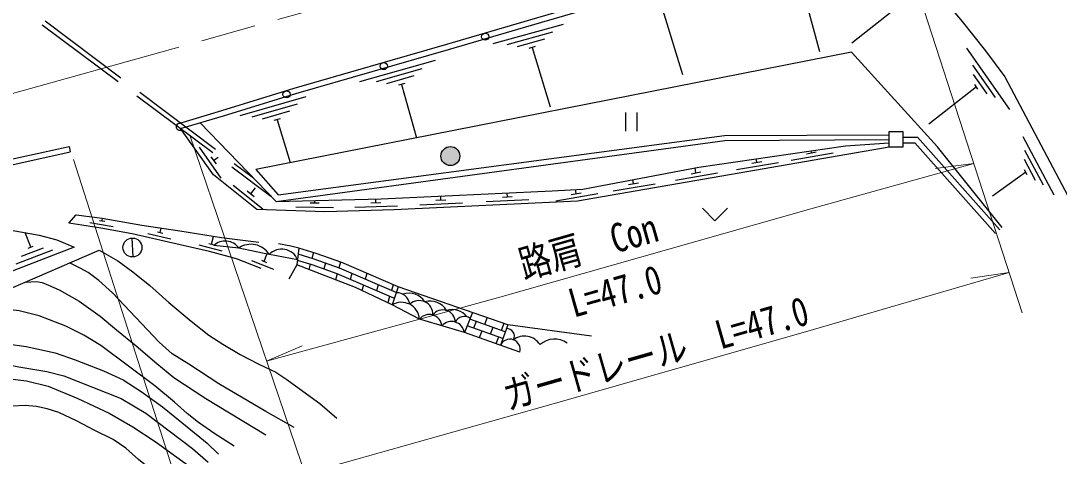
# Model space of a CAD drawing. Units: millimetres at full size, sheet at 1:1000; details may follow other scales. Extents: x 40000 to 680000, y 20000 to 380000.
# Drawn here: x 85316 to 151141, y 240558 to 268140 of the extents above; entities that cross this region are included whole.
import ezdxf
from ezdxf.enums import TextEntityAlignment as Align

# ---------------------------------------------------------------- set-up
doc = ezdxf.new("R2010")
doc.units = ezdxf.units.MM
doc.header["$LTSCALE"] = 1000
doc.linetypes.add('CHAIN', pattern=[18.5, 12, -1.5, 3.5, -1.5])
doc.linetypes.add('DASHED', pattern=[7.5, 6, -1.5])
for name, color, linetype, lineweight in [('M-BGD', 7, 'Continuous', 25), ('M-BMK', 2, 'CHAIN', 13), ('M-STR-HTXT', 7, 'Continuous', 13)]:
    doc.layers.add(name, color=color, linetype=linetype, lineweight=lineweight)
doc.styles.add('ＭＳ ゴシック', font='')
doc.styles.get('ＭＳ ゴシック').set_extended_font_data('MS Gothic')

msp = doc.modelspace()

# ---------------------------------------------------------------- hatches: boundary and pattern name
at = {"layer": 'M-BGD'}
msp.add_hatch(color=256, dxfattribs=at).paths.add_polyline_path([(112386, 260149, -1), (112710, 258993, -0.41421), (111970, 259409, -0.41421)])

# ---------------------------------------------------------------- linework, layer by layer
for p, q in [((134560, 271270), (135940, 266190)), ((141581, 269568), (137996, 266722)), ((126020, 268783), (127257, 264742)), ((115265, 266694), (119709, 267933)), ((119012, 267428), (116123, 266621)), ((118515, 266977), (116781, 266494)), ((117931, 266503), (117526, 266390)), ((117729, 266447), (118872, 262689)), ((145265, 266413), (147987, 262526)), ((106814, 264302), (111610, 265653)), ((147098, 263274), (145663, 265321)), ((110737, 265095), (107849, 264282)), ((110241, 264644), (108508, 264156)), ((146565, 263511), (145705, 264740)), ((109658, 264168), (109254, 264054)), ((109456, 264111), (110399, 260729)), ((145990, 263810), (145789, 264097)), ((99223, 262137), (103407, 263340)), ((145889, 263953), (142873, 261593)), ((102839, 262864), (99956, 262036)), ((102346, 262410), (100616, 261913)), ((123657, 262321), (123657, 261147)), ((124357, 262321), (124357, 261147)), ((101765, 261931), (101362, 261815)), ((101563, 261873), (102392, 259155)), ((148839, 260805), (150802, 257123)), ((88379, 260174), (88454, 259832)), ((96623, 260126), (98003, 258163)), ((97373, 259529), (97695, 259070)), ((97534, 259299), (97829, 259507)), ((131976, 259178), (131939, 259394)), ((134143, 259309), (136803, 259770)), ((135122, 259722), (135742, 259830)), ((135432, 259776), (135410, 259902)), ((150143, 257720), (148968, 259926)), ((128113, 258509), (128059, 258817)), ((130687, 258711), (133348, 259172)), ((131666, 259124), (132287, 259232)), ((149644, 258020), (148938, 259344)), ((149108, 258386), (148944, 258695)), ((124157, 257824), (124114, 258070)), ((126823, 258042), (129484, 258503)), ((127802, 258455), (128423, 258563)), ((149026, 258541), (146921, 257038)), ((98785, 257719), (100666, 256228)), ((99893, 257185), (100197, 257568)), ((120519, 257195), (120476, 257444)), ((122867, 257358), (125528, 257818)), ((123846, 257771), (124467, 257878)), ((99674, 257359), (100113, 257011)), ((103947, 256603), (103949, 256758)), ((107830, 256612), (107823, 256861)), ((111633, 256772), (112262, 256802)), ((111947, 256787), (111935, 257041)), ((114821, 256685), (117518, 256814)), ((115843, 256974), (116472, 257004)), ((116158, 256989), (116146, 257231)), ((119230, 256728), (121890, 257189)), ((120209, 257141), (120830, 257249)), ((102744, 256350), (105143, 256317)), ((103667, 256607), (104227, 256600)), ((106487, 256334), (109186, 256410)), ((107515, 256603), (108145, 256621)), ((110610, 256483), (113307, 256612)), ((90297, 255498), (90642, 255437)), ((90470, 255468), (90500, 255641)), ((89689, 255362), (91166, 255101)), ((93977, 254767), (94318, 254688)), ((94147, 254727), (94213, 255013)), ((85947, 253803), (85594, 254719)), ((92363, 254378), (92429, 253179)), ((93363, 254662), (94824, 254325)), ((97400, 253986), (97533, 254486)), ((85017, 252738), (87350, 253636)), ((85365, 253226), (86765, 253764)), ((85783, 253740), (86110, 253866)), ((96613, 253947), (98063, 253561)), ((97231, 254031), (97569, 253941)), ((103880, 253455), (103774, 253090)), ((99951, 252960), (101342, 252400)), ((100574, 252968), (100898, 252837)), ((100736, 252902), (100923, 253367)), ((104624, 252791), (104518, 252426)), ((105578, 252850), (105472, 252484)), ((103668, 252725), (103570, 252388)), ((105366, 252118), (105256, 251739)), ((106306, 252128), (106199, 251761)), ((107246, 252137), (107139, 251770)), ((107032, 251402), (106932, 251058)), ((107972, 251411), (107865, 251043)), ((108912, 251420), (108805, 251052)), ((109240, 251278), (108852, 250141)), ((108698, 250684), (108578, 250272)), ((113943, 249656), (113435, 248399)), ((116019, 248430), (113773, 249234)), ((114176, 249090), (114014, 248670)), ((114871, 249336), (114703, 248901)), ((116181, 248884), (115716, 247583)), ((115930, 248970), (115758, 248524)), ((121500, 248158), (116181, 248884)), ((115868, 248007), (113604, 248816)), ((114541, 248481), (114379, 248061)), ((115231, 248712), (115068, 248292)), ((115596, 248104), (115434, 247684))]:
    msp.add_line(p, q, dxfattribs=at)
at = {"layer": 'M-BGD', "linetype": 'DASHED'}
for points in [[(71711, 279294), (80670, 272373), (101172, 257034)], [(72153, 279395), (80883, 272650), (100062, 258185)], [(67814, 251629), (79124, 256397), (83652, 259140), (88379, 260174)]]:
    msp.add_lwpolyline(points, dxfattribs=at)
at = {"layer": 'M-BGD'}
for points in [[(95451, 261323), (98159, 262115), (102748, 263527), (112423, 266322), (117692, 267860), (126281, 270377), (128732, 271088), (133200, 272390), (134835, 272838), (136450, 273251), (137585, 273481), (138618, 273552), (139374, 273510), (140029, 273307), (140785, 272838), (141401, 272363), (142777, 270728), (144987, 268084), (146469, 266233), (147697, 264587), (152072, 256334)], [(95328, 261643), (98058, 262450), (102648, 263862), (112325, 266658), (117594, 268196), (121063, 269213)], [(147533, 255043), (143434, 260156), (137978, 266147), (100209, 258726), (101634, 257109)], [(96686, 261685), (101501, 256693), (108159, 256870), (119009, 257361), (120944, 257470), (128303, 258863), (137587, 260220), (140358, 260416)], [(140358, 260142), (120601, 256722), (108982, 256164), (104592, 256041), (100280, 256189), (97523, 258376), (95451, 261323)], [(101634, 257109), (129921, 260867), (140358, 260925)], [(141218, 260760), (142150, 260760), (147368, 254896)], [(101501, 256693), (129943, 260567), (140358, 260625)], [(141218, 260410), (141993, 260410), (147107, 254663)], [(67909, 251289), (79284, 256084), (83784, 258810), (88454, 259832)], [(128522, 256273), (129318, 255478), (130113, 256273)], [(100557, 252457), (98980, 253068), (97276, 253522), (95430, 253939), (92370, 254645), (90386, 254995), (89196, 255202), (88368, 255316), (88838, 255858), (90485, 255644), (92994, 255195), (95393, 254838), (98041, 254403), (100405, 254109)], [(68266, 250006), (69981, 251505), (79874, 255342), (81429, 255264), (82997, 255134), (84717, 254884), (86485, 254551), (87596, 254255), (88706, 253804), (82517, 251423), (79942, 251060), (77644, 250118), (75994, 249196), (74947, 248602), (73997, 247991), (72923, 247212)], [(83088, 250513), (90288, 253608), (91469, 252933), (92429, 252236), (93490, 251368), (94694, 250285), (96110, 249106), (97244, 248221), (98122, 247653), (99229, 247008), (100409, 246394), (101484, 245892), (102188, 245428), (103202, 244671), (104283, 243891), (105347, 242966)], [(102862, 253007), (100647, 253418), (99135, 253744), (97550, 253901)], [(116181, 248884), (109240, 251278), (105661, 252820), (104034, 253409), (102951, 253730), (102436, 253864), (101647, 254011)], [(102951, 253730), (102822, 252676), (102317, 251766)], [(102649, 242381), (100847, 243382), (97862, 245141), (95979, 246382), (94904, 247051), (94096, 247778), (91140, 250899), (90272, 251682), (89582, 252201), (89084, 252468), (88408, 252799)], [(108994, 250559), (108965, 250569), (105381, 252113), (103796, 252687), (102857, 252965)], [(109117, 250919), (109103, 250924), (105521, 252467), (103915, 253048), (102904, 253348)], [(116949, 247142), (113435, 248399), (110589, 249246), (108852, 250141), (106539, 251246), (102822, 252676)], [(85588, 251588), (86322, 251630), (86675, 251563), (87080, 251402), (87756, 251090), (89018, 250375), (90352, 249426), (91389, 248561), (92638, 247546), (93951, 246427), (95028, 245547), (97049, 244209), (100853, 241915)], [(98839, 241197), (97612, 241967), (96583, 242702), (95869, 243274), (95065, 243986), (93807, 245013), (92145, 246260), (90391, 247563), (89307, 248228), (88166, 248806), (86477, 249448), (85219, 249764), (84168, 249885), (82864, 249785), (81800, 249493)], [(79484, 247455), (80365, 247783), (81262, 247913), (82556, 247913), (84445, 247682), (85651, 247515), (87491, 247105), (88772, 246661), (90551, 245977), (91809, 245395), (92942, 244666), (94291, 243695), (95865, 242414), (97128, 241377), (97853, 240689)], [(71602, 238021), (71950, 238597), (72711, 239572), (74234, 241421), (75022, 242313), (75825, 243022), (76862, 244072), (77986, 244917), (78939, 245517), (79723, 245929), (80554, 246268), (81390, 246513), (81947, 246588), (82917, 246596), (83751, 246500), (85183, 246214), (86961, 245935), (88036, 245641), (90776, 244583), (91682, 244207), (93233, 243279), (96201, 241049), (97188, 240183)], [(71954, 236756), (72308, 237640), (72941, 238744), (73960, 239924), (74869, 240810), (76094, 241836), (77745, 243320), (79844, 244583), (80938, 245057), (82050, 245384), (83165, 245483), (84444, 245483), (85679, 245343), (87051, 244988), (88932, 244209), (90916, 243295), (92417, 242413), (93830, 241490), (95970, 239951)], [(93764, 239548), (92781, 240348), (91969, 241068), (91179, 241615), (90017, 242192), (88851, 242799), (87723, 243317), (86991, 243553), (86318, 243699), (85597, 243774), (84781, 243728), (83436, 243588), (81514, 243076), (80224, 242514), (78869, 241651), (77541, 240539), (76515, 239464), (75446, 238093), (73378, 235012), (72726, 233980)]]:
    msp.add_lwpolyline(points, dxfattribs=at)
msp.add_lwpolyline([(140358, 261133), (141218, 261133), (141218, 260142), (140358, 260142)], close=True, dxfattribs=at)
for centre, radius in [((114754, 267133), 225), ((108327, 265269), 225), ((102163, 263478), 225), ((112548, 259571), 600), ((92396, 253778), 600)]:
    msp.add_circle(centre, radius, dxfattribs=at)
for centre, radius, start, end in [((95392, 261428), 225, 106.46719, 286.46719), ((98274, 253135), 1054, 35.26822, 133.4009), ((99907, 252619), 1364, 31.90566, 124.492), ((101855, 252587), 1092, 22.66799, 136.31545), ((109133, 250072), 846, 7.45831, 91.12575), ((109932, 249689), 1196, 32.89669, 109.42351), ((109448, 249165), 1144, 4.07271, 121.38252), ((110569, 249548), 871, 356.81329, 133.33525), ((111267, 249177), 1208, 30.58319, 105.90361), ((111208, 248724), 810, 7.01917, 139.8315), ((112075, 249044), 782, 1.06285, 144.36267), ((112660, 248642), 1202, 38.0974, 107.08348), ((112622, 248270), 823, 9.03762, 137.81304), ((113424, 248777), 633, 54.08378, 153.60583), ((116134, 248173), 469, 329.23905, 94.79608), ((117239, 246987), 1179, 32.81834, 126.58156), ((116316, 247315), 656, 344.69352, 155.93972), ((119149, 246590), 1385, 54.58284, 131.60114)]:
    msp.add_arc(centre, radius, start, end, dxfattribs=at)
at = {"layer": 'M-BMK'}
msp.add_lwpolyline([(65962, 258284), (161987, 285047), (210057, 298531)], dxfattribs=at)
at = {"layer": 'M-STR-HTXT'}
for p, q in [((141565, 271939), (148795, 249637)), ((96026, 260886), (104034, 237371)), ((96486, 234896), (88662, 259349)), ((145724, 259110), (143290, 258786)), ((147967, 252189), (145537, 251840)), ((100897, 246582), (103151, 247555))]:
    msp.add_line(p, q, dxfattribs=at)
for points in [[(100897, 246582), (115530, 250598), (135403, 256231), (145724, 259110)], [(103330, 239439), (119057, 243876), (135056, 248445), (147967, 252189)]]:
    msp.add_lwpolyline(points, dxfattribs=at)

# ---------------------------------------------------------------- texts
at = {"layer": 'M-STR-HTXT', "style": 'ＭＳ ゴシック', "width": 0.8}
for s, rotation, p in [('路肩\u3000Con', 15.825, (121686, 252461)), ('L=47.0', 15.794, (123392, 249613)), ('ガードレール\u3000L=47.0', 15.938, (125962, 245686))]:
    msp.add_text(s, height=1833, rotation=rotation, dxfattribs=at).set_placement(p, align=Align.BOTTOM_CENTER)

doc.saveas('drawing.dxf')
